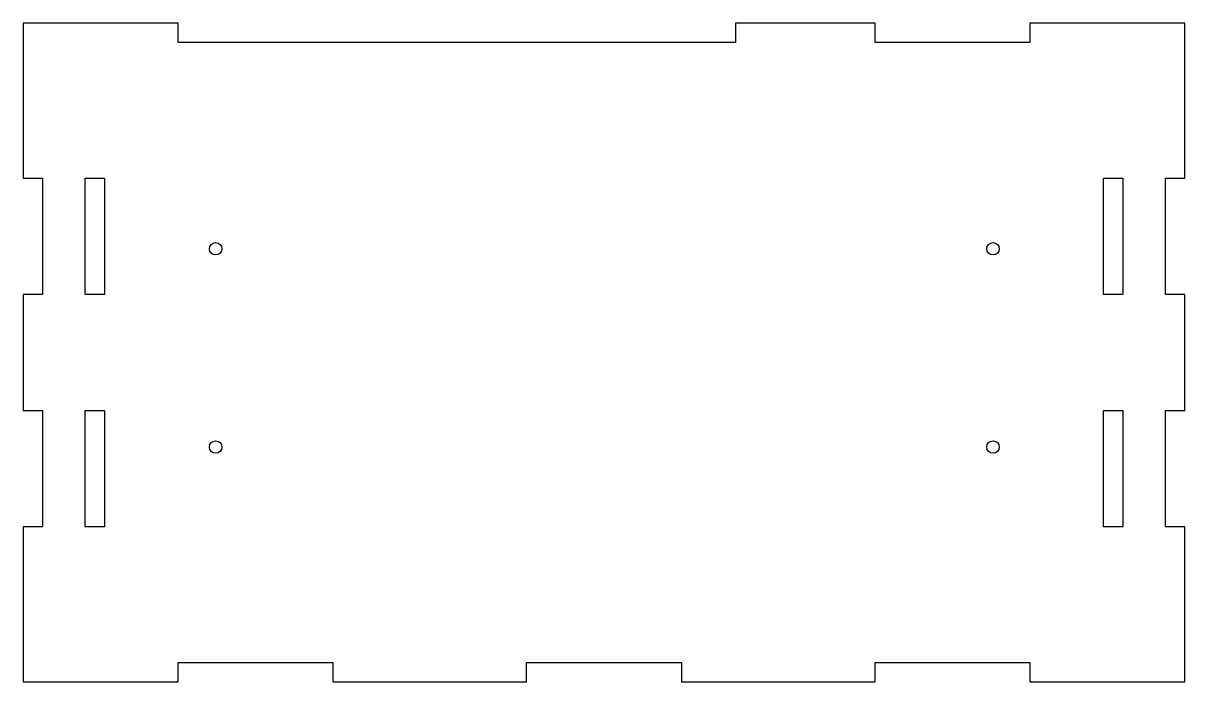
# Model space of a CAD drawing. Header units: inches. Extents: x 0 to 7.5, y 0 to 4.25.
import ezdxf

# ---------------------------------------------------------------- set-up
doc = ezdxf.new("R2010")
doc.units = ezdxf.units.IN
doc.layers.get('0').update_dxf_attribs({"linetype": 'CONTINUOUS'})

msp = doc.modelspace()

# ---------------------------------------------------------------- linework, layer by layer
for points in [[(4.6, 4.125), (1, 4.125), (1, 4.25), (0, 4.25), (0, 3.25), (0.125, 3.25), (0.125, 2.5), (0, 2.5), (0, 1.75), (0.125, 1.75), (0.125, 1), (0, 1), (0, 0), (1, 0), (1, 0.125), (2, 0.125), (2, 0), (3.25, 0), (3.25, 0.125), (4.25, 0.125), (4.25, 0), (5.5, 0), (5.5, 0.125), (6.5, 0.125), (6.5, 0), (7.5, 0), (7.5, 1), (7.375, 1), (7.375, 1.75), (7.5, 1.75), (7.5, 2.5), (7.375, 2.5), (7.375, 3.25), (7.5, 3.25), (7.5, 4.25), (6.5, 4.25), (6.5, 4.125), (5.5, 4.125), (5.5, 4.25), (4.6, 4.25)], [(0.525, 3.25), (0.525, 2.5), (0.4, 2.5), (0.4, 3.25)], [(7.1, 3.25), (7.1, 2.5), (6.975, 2.5), (6.975, 3.25)], [(0.525, 1.75), (0.525, 1), (0.4, 1), (0.4, 1.75)], [(7.1, 1.75), (7.1, 1), (6.975, 1), (6.975, 1.75)]]:
    msp.add_lwpolyline(points, close=True)
for centre in [(1.2424, 2.7943), (6.262, 2.7943), (1.2424, 1.5148), (6.262, 1.5148)]:
    msp.add_circle(centre, 0.04)

doc.saveas('drawing.dxf')
